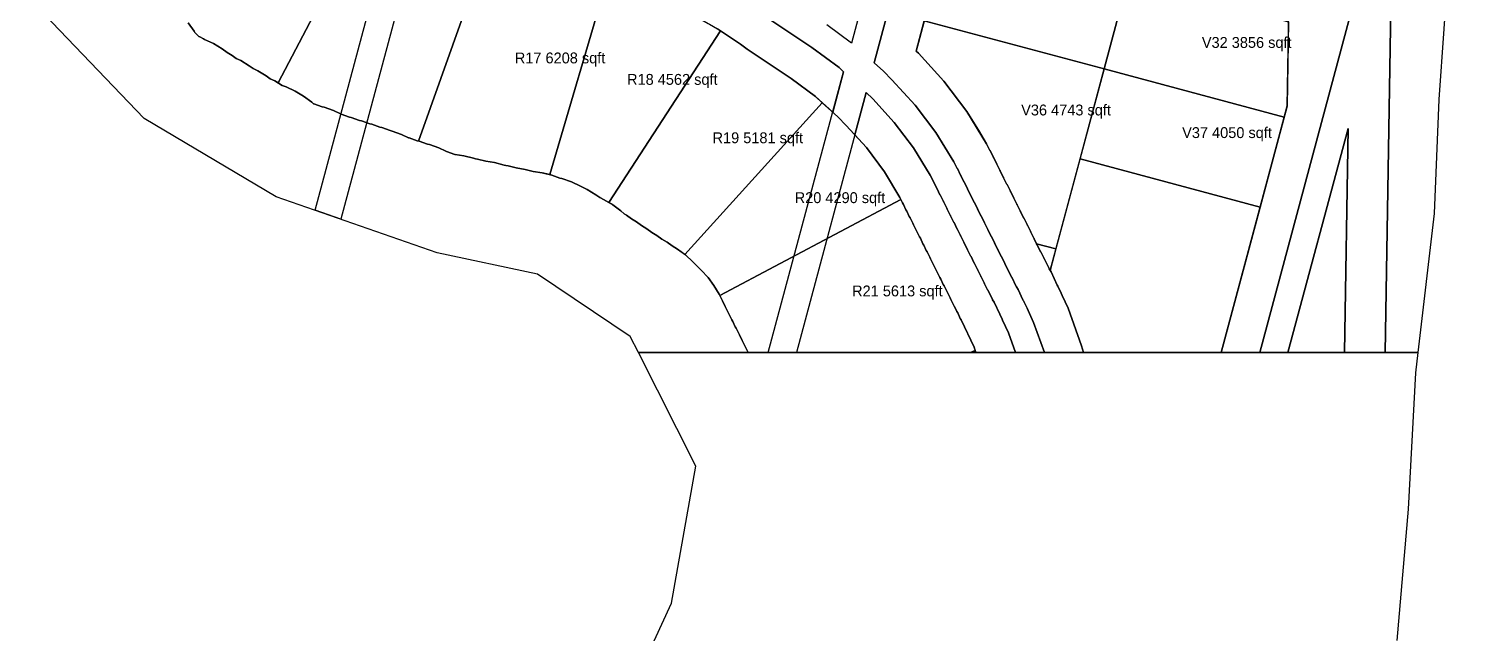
# Model space of a CAD drawing. Header units: metres. Extents: x 119 to 464, y -551 to -55.
# Drawn here: x 134.4 to 346.5, y -302.9 to -213.8 of the extents above; entities that cross this region are included whole.
import ezdxf

# ---------------------------------------------------------------- set-up
doc = ezdxf.new("R2010")
doc.units = ezdxf.units.M
for name, color, linetype in [('AMENITIES', 6, 'Continuous'), ('COLONY', 3, 'Continuous'), ('GARDENS', 82, 'Continuous'), ('PLOTS', 1, 'Continuous'), ('RESORT', 2, 'Continuous'), ('RIVER_PROMENADE', 62, 'Continuous'), ('ROADS', 8, 'Continuous'), ('TEXT', 7, 'Continuous')]:
    doc.layers.add(name, color=color, linetype=linetype)

msp = doc.modelspace()

# ---------------------------------------------------------------- linework, layer by layer
at = {"layer": 'AMENITIES'}
msp.add_lwpolyline([(289.58, -261.53), (289.58, -261.53), (289.33, -260.53), (289.33, -260.53), (287.34, -254.97), (287.34, -254.97), (286.46, -253.1), (286.46, -253.1), (286.33, -252.77), (286.33, -252.77), (285.83, -251.77), (285.83, -251.77), (285.75, -251.6), (285.75, -251.6), (284.82, -249.63), (284.82, -249.63), (284.82, -249.63), (284.82, -249.62), (284.82, -249.62), (284.82, -249.62), (284.82, -249.62), (284.82, -249.62), (284.82, -249.62), (284.82, -249.62), (284.7, -249.43), (284.7, -249.43), (284.7, -249.43), (289.1, -233), (289.1, -233), (289.1, -233), (315.6, -240.1), (315.6, -240.1), (315.6, -240.1), (309.86, -261.53), (309.86, -261.53), (309.86, -261.53), (289.58, -261.53), (289.58, -261.53)], close=True, dxfattribs=at)
at = {"layer": 'COLONY'}
msp.add_lwpolyline([(343.39, -203.37), (341.9, -224.25), (341.2, -241.03), (338.8, -261.53), (224.09, -261.53), (222.88, -259.14), (209.26, -249.96), (209.26, -249.96), (194.47, -246.82), (170.8, -238.57), (151.35, -227.07), (134.39, -209.29)], dxfattribs=at)
at = {"layer": 'GARDENS'}
for points in [[(360.61, -108.83), (334.93, -204.67), (334.01, -261.53), (328.01, -261.53), (328.54, -228.5), (328.54, -228.5), (319.69, -261.53), (315.55, -261.53), (328.81, -212.06), (329, -199.95), (332.04, -200), (356.32, -109.36)], [(283.05, -128.34), (258.8, -218.85), (260.16, -220.09), (261.41, -221.34), (264.83, -225.08), (267.88, -229.13), (270.54, -233.44), (271.03, -234.42), (271.04, -234.44), (271.52, -235.4), (271.53, -235.42), (271.54, -235.44), (272.01, -236.38), (272.02, -236.4), (272.03, -236.42), (272.04, -236.44), (272.51, -237.38), (272.52, -237.4), (272.53, -237.42), (272.54, -237.44), (273.01, -238.38), (273.02, -238.4), (273.03, -238.42), (273.04, -238.44), (273.51, -239.38), (273.52, -239.4), (273.53, -239.42), (273.54, -239.44), (274.01, -240.38), (274.02, -240.4), (274.03, -240.42), (274.04, -240.44), (274.51, -241.38), (274.52, -241.4), (274.53, -241.42), (274.54, -241.44), (275.01, -242.38), (275.02, -242.4), (275.03, -242.42), (275.04, -242.44), (275.51, -243.38), (275.52, -243.4), (275.53, -243.42), (275.54, -243.44), (276.01, -244.38), (276.02, -244.4), (276.03, -244.42), (276.04, -244.44), (276.51, -245.38), (276.52, -245.4), (276.53, -245.42), (276.54, -245.44), (277.01, -246.38), (277.02, -246.4), (277.03, -246.42), (277.04, -246.44), (277.51, -247.38), (277.52, -247.4), (277.53, -247.42), (277.54, -247.44), (278.01, -248.38), (278.02, -248.4), (278.03, -248.42), (278.04, -248.44), (278.51, -249.38), (278.52, -249.4), (278.53, -249.42), (278.54, -249.44), (279.01, -250.38), (279.02, -250.4), (279.03, -250.42), (279.04, -250.44), (279.7, -251.78), (279.71, -251.8), (279.73, -251.82), (279.74, -251.84), (279.97, -252.23), (280.69, -253.75), (280.73, -253.84), (280.8, -253.98), (280.82, -254.02), (281.3, -254.98), (281.44, -255.34), (282.26, -257.08), (283.85, -261.53), (279.61, -261.53), (278.57, -258.61), (277.7, -256.77), (277.63, -256.59), (277.27, -255.85), (276.44, -254.11), (276.22, -253.75), (276.2, -253.7), (275.55, -252.39), (275.53, -252.35), (275.5, -252.31), (275.48, -252.27), (275.05, -251.39), (275.03, -251.35), (275, -251.31), (274.98, -251.27), (274.55, -250.39), (274.53, -250.35), (274.5, -250.31), (274.48, -250.27), (274.05, -249.39), (274.03, -249.35), (274, -249.31), (273.98, -249.27), (273.55, -248.39), (273.53, -248.35), (273.5, -248.31), (273.48, -248.27), (273.05, -247.39), (273.03, -247.35), (273, -247.31), (272.98, -247.27), (272.55, -246.39), (272.53, -246.35), (272.5, -246.31), (272.48, -246.27), (272.05, -245.39), (272.03, -245.35), (272, -245.31), (271.98, -245.27), (271.55, -244.39), (271.53, -244.35), (271.5, -244.31), (271.48, -244.27), (271.05, -243.39), (271.03, -243.35), (271, -243.31), (270.98, -243.27), (270.55, -242.39), (270.53, -242.35), (270.5, -242.31), (270.48, -242.27), (270.05, -241.39), (270.03, -241.35), (270, -241.31), (269.98, -241.27), (269.55, -240.39), (269.53, -240.35), (269.5, -240.31), (269.48, -240.27), (269.05, -239.39), (269.03, -239.35), (269, -239.31), (268.98, -239.27), (268.55, -238.39), (268.53, -238.35), (268.5, -238.31), (268.48, -238.27), (268.05, -237.39), (268.03, -237.35), (268, -237.31), (267.55, -236.39), (267.53, -236.35), (267.05, -235.39), (264.58, -231.39), (261.75, -227.64), (258.58, -224.17), (257.63, -223.22), (247.36, -261.53), (243.22, -261.53), (254.3, -220.17), (253.63, -219.56), (249.61, -216.59), (243.28, -212.37)], [(193.35, -193.17), (180.3, -241.88), (176.51, -240.56), (189.72, -191.24)]]:
    msp.add_lwpolyline(points, dxfattribs=at)
for points in [[(252.7, -226.14), (252.7, -226.14), (254.3, -220.17), (252.7, -226.14)], [(292.65, -219.75), (292.65, -219.75), (292.65, -219.75), (292.65, -219.75), (292.65, -219.75)], [(255.96, -229.46), (255.96, -229.46), (257.63, -223.22), (255.96, -229.46)], [(272.42, -226.03), (272.42, -226.03), (274.28, -229.03), (275.35, -230.76), (275.35, -230.76), (275.35, -230.76), (275.35, -230.76), (275.35, -230.76), (275.35, -230.76), (275.35, -230.76), (275.35, -230.77), (275.35, -230.77), (275.35, -230.77), (275.35, -230.77), (272.42, -226.03)], [(309.86, -261.53), (309.86, -261.53), (309.86, -261.53), (309.86, -261.53), (315.6, -240.1), (315.6, -240.1), (315.6, -240.1), (315.6, -240.1), (319.15, -226.85), (319.59, -225.2), (319.59, -225.22), (309.86, -261.53)], [(276.34, -232.75), (276.34, -232.76), (276.35, -232.76), (276.35, -232.76), (276.35, -232.76), (276.35, -232.76), (276.35, -232.76), (276.35, -232.76), (276.35, -232.76), (276.35, -232.76), (276.35, -232.76), (276.35, -232.77), (276.35, -232.77), (276.35, -232.77), (276.35, -232.77), (276.35, -232.77), (276.35, -232.77), (276.34, -232.75)], [(289.1, -233), (289.1, -233), (289.1, -233), (289.1, -233), (289.1, -233)], [(276.81, -233.7), (276.83, -233.73), (276.83, -233.73), (276.83, -233.73), (276.83, -233.73), (276.83, -233.73), (276.83, -233.73), (276.83, -233.73), (276.83, -233.74), (276.81, -233.7), (276.81, -233.7)], [(276.84, -233.75), (276.84, -233.76), (276.85, -233.76), (276.85, -233.76), (276.85, -233.76), (276.85, -233.76), (276.85, -233.76), (276.85, -233.76), (276.85, -233.76), (276.85, -233.76), (276.85, -233.76), (276.85, -233.77), (276.85, -233.77), (276.85, -233.77), (276.85, -233.77), (276.85, -233.77), (276.85, -233.77), (276.84, -233.75)], [(277.31, -234.7), (277.33, -234.73), (277.33, -234.73), (277.33, -234.73), (277.33, -234.73), (277.33, -234.73), (277.33, -234.73), (277.33, -234.73), (277.33, -234.74), (277.31, -234.7), (277.31, -234.7)], [(277.34, -234.75), (277.34, -234.76), (277.35, -234.76), (277.35, -234.76), (277.35, -234.76), (277.35, -234.76), (277.35, -234.76), (277.35, -234.76), (277.35, -234.76), (277.35, -234.76), (277.35, -234.76), (277.35, -234.77), (277.35, -234.77), (277.35, -234.77), (277.35, -234.77), (277.35, -234.77), (277.35, -234.77), (277.34, -234.75)], [(277.81, -235.7), (277.83, -235.73), (277.83, -235.73), (277.83, -235.73), (277.83, -235.73), (277.83, -235.73), (277.83, -235.73), (277.83, -235.73), (277.83, -235.74), (277.81, -235.7), (277.81, -235.7)], [(277.84, -235.75), (277.84, -235.76), (277.85, -235.76), (277.85, -235.76), (277.85, -235.76), (277.85, -235.76), (277.85, -235.76), (277.85, -235.76), (277.85, -235.76), (277.85, -235.76), (277.85, -235.76), (277.85, -235.77), (277.85, -235.77), (277.85, -235.77), (277.85, -235.77), (277.85, -235.77), (277.85, -235.77), (277.84, -235.75)], [(278.31, -236.7), (278.33, -236.73), (278.33, -236.73), (278.33, -236.73), (278.33, -236.73), (278.33, -236.73), (278.33, -236.73), (278.33, -236.73), (278.33, -236.74), (278.31, -236.7), (278.31, -236.7)], [(278.34, -236.75), (278.34, -236.76), (278.35, -236.76), (278.35, -236.76), (278.35, -236.76), (278.35, -236.76), (278.35, -236.76), (278.35, -236.76), (278.35, -236.76), (278.35, -236.76), (278.35, -236.76), (278.35, -236.77), (278.35, -236.77), (278.35, -236.77), (278.35, -236.77), (278.35, -236.77), (278.35, -236.77), (278.34, -236.75)], [(262.73, -238.98), (262.73, -238.98), (262.73, -238.98), (262.73, -238.98), (262.73, -238.98)], [(278.81, -237.7), (278.83, -237.73), (278.83, -237.73), (278.83, -237.73), (278.83, -237.73), (278.83, -237.73), (278.83, -237.73), (278.83, -237.73), (278.83, -237.74), (278.81, -237.7), (278.81, -237.7)], [(278.84, -237.75), (278.84, -237.76), (278.85, -237.76), (278.85, -237.76), (278.85, -237.76), (278.85, -237.76), (278.85, -237.76), (278.85, -237.76), (278.85, -237.76), (278.85, -237.76), (278.85, -237.76), (278.85, -237.77), (278.85, -237.77), (278.85, -237.77), (278.85, -237.77), (278.85, -237.77), (278.85, -237.77), (278.84, -237.75)], [(279.31, -238.7), (279.33, -238.73), (279.33, -238.73), (279.33, -238.73), (279.33, -238.73), (279.33, -238.73), (279.33, -238.73), (279.33, -238.73), (279.33, -238.74), (279.31, -238.7), (279.31, -238.7)], [(279.34, -238.75), (279.34, -238.76), (279.35, -238.76), (279.35, -238.76), (279.35, -238.76), (279.35, -238.76), (279.35, -238.76), (279.35, -238.76), (279.35, -238.76), (279.35, -238.76), (279.35, -238.76), (279.35, -238.77), (279.35, -238.77), (279.35, -238.77), (279.35, -238.77), (279.35, -238.77), (279.35, -238.77), (279.34, -238.75)], [(263.09, -239.7), (263.09, -239.7), (263.09, -239.7), (263.09, -239.7)], [(263.59, -240.7), (263.59, -240.7), (263.59, -240.7), (263.59, -240.7)], [(264.09, -241.7), (264.09, -241.7), (264.09, -241.7), (264.09, -241.7)], [(279.81, -239.7), (279.83, -239.73), (279.83, -239.73), (279.83, -239.73), (279.83, -239.73), (279.83, -239.73), (279.83, -239.73), (279.83, -239.73), (279.83, -239.74), (279.81, -239.7), (279.81, -239.7)], [(279.84, -239.75), (279.84, -239.76), (279.85, -239.76), (279.85, -239.76), (279.85, -239.76), (279.85, -239.76), (279.85, -239.76), (279.85, -239.76), (279.85, -239.76), (279.85, -239.76), (279.85, -239.76), (279.85, -239.77), (279.85, -239.77), (279.85, -239.77), (279.85, -239.77), (279.85, -239.77), (279.85, -239.77), (279.84, -239.75)], [(280.31, -240.7), (280.33, -240.73), (280.33, -240.73), (280.33, -240.73), (280.33, -240.73), (280.33, -240.73), (280.33, -240.73), (280.33, -240.73), (280.33, -240.74), (280.31, -240.7), (280.31, -240.7)], [(280.34, -240.75), (280.34, -240.76), (280.35, -240.76), (280.35, -240.76), (280.35, -240.76), (280.35, -240.76), (280.35, -240.76), (280.35, -240.76), (280.35, -240.76), (280.35, -240.76), (280.35, -240.76), (280.35, -240.77), (280.35, -240.77), (280.35, -240.77), (280.35, -240.77), (280.35, -240.77), (280.35, -240.77), (280.34, -240.75)], [(280.81, -241.7), (280.83, -241.73), (280.83, -241.73), (280.83, -241.73), (280.83, -241.73), (280.83, -241.73), (280.83, -241.73), (280.83, -241.73), (280.83, -241.74), (280.81, -241.7), (280.81, -241.7)], [(280.84, -241.75), (280.84, -241.76), (280.85, -241.76), (280.85, -241.76), (280.85, -241.76), (280.85, -241.76), (280.85, -241.76), (280.85, -241.76), (280.85, -241.76), (280.85, -241.76), (280.85, -241.76), (280.85, -241.77), (280.85, -241.77), (280.85, -241.77), (280.85, -241.77), (280.85, -241.77), (280.85, -241.77), (280.84, -241.75)], [(264.59, -242.7), (264.59, -242.7), (264.59, -242.7), (264.59, -242.7)], [(265.09, -243.7), (265.09, -243.7), (265.09, -243.7), (265.09, -243.7)], [(281.31, -242.7), (281.33, -242.73), (281.33, -242.73), (281.33, -242.73), (281.33, -242.73), (281.33, -242.73), (281.33, -242.73), (281.33, -242.73), (281.33, -242.74), (281.31, -242.7), (281.31, -242.7)], [(281.34, -242.75), (281.34, -242.76), (281.35, -242.76), (281.35, -242.76), (281.35, -242.76), (281.35, -242.76), (281.35, -242.76), (281.35, -242.76), (281.35, -242.76), (281.35, -242.76), (281.35, -242.76), (281.35, -242.77), (281.35, -242.77), (281.35, -242.77), (281.35, -242.77), (281.35, -242.77), (281.35, -242.77), (281.34, -242.75)], [(281.81, -243.7), (281.83, -243.73), (281.83, -243.73), (281.83, -243.73), (281.83, -243.73), (281.83, -243.73), (281.83, -243.73), (281.83, -243.73), (281.83, -243.74), (281.81, -243.7), (281.81, -243.7)], [(281.84, -243.75), (281.84, -243.76), (281.85, -243.76), (281.85, -243.76), (281.85, -243.76), (281.85, -243.76), (281.85, -243.76), (281.85, -243.76), (281.85, -243.76), (281.85, -243.76), (281.85, -243.76), (281.85, -243.77), (281.85, -243.77), (281.85, -243.77), (281.85, -243.77), (281.85, -243.77), (281.85, -243.77), (281.84, -243.75)], [(265.59, -244.7), (265.59, -244.7), (265.59, -244.7), (265.59, -244.7)], [(266.09, -245.7), (266.09, -245.7), (266.09, -245.7), (266.09, -245.7)], [(282.31, -244.7), (282.33, -244.73), (282.33, -244.73), (282.33, -244.73), (282.33, -244.73), (282.33, -244.73), (282.33, -244.73), (282.33, -244.73), (282.33, -244.74), (282.31, -244.7), (282.31, -244.7)], [(282.34, -244.75), (282.34, -244.76), (282.35, -244.76), (282.35, -244.76), (282.35, -244.76), (282.35, -244.76), (282.35, -244.76), (282.35, -244.76), (282.35, -244.76), (282.35, -244.76), (282.35, -244.76), (282.35, -244.77), (282.35, -244.77), (282.35, -244.77), (282.35, -244.77), (282.35, -244.77), (282.35, -244.77), (282.34, -244.75)], [(284.55, -249.18), (284.53, -249.14), (283.85, -247.77), (283.83, -247.74), (283.81, -247.7), (283.79, -247.67), (283.35, -246.77), (283.33, -246.74), (283.31, -246.7), (283.29, -246.67), (282.85, -245.77), (282.83, -245.74), (282.81, -245.7), (282.79, -245.67), (282.7, -245.49), (282.7, -245.49), (282.7, -245.49), (285.55, -246.25), (285.55, -246.25), (285.55, -246.25), (284.7, -249.43), (284.7, -249.43), (284.7, -249.43), (284.82, -249.62), (284.82, -249.62), (284.82, -249.62), (284.82, -249.62), (284.82, -249.62), (284.82, -249.62), (284.82, -249.62), (284.82, -249.63), (284.82, -249.63), (284.82, -249.63), (284.82, -249.63), (284.55, -249.18)], [(266.59, -246.7), (266.59, -246.7), (266.59, -246.7), (266.59, -246.7)], [(267.09, -247.7), (267.09, -247.7), (267.09, -247.7), (267.09, -247.7)], [(267.59, -248.7), (267.59, -248.7), (267.59, -248.7), (267.59, -248.7)], [(268.09, -249.7), (268.09, -249.7), (268.09, -249.7), (268.09, -249.7)], [(268.59, -250.7), (268.59, -250.7), (268.59, -250.7), (268.59, -250.7)], [(269.09, -251.7), (269.09, -251.7), (269.09, -251.7), (269.09, -251.7)], [(285.83, -251.77), (285.83, -251.77), (285.83, -251.77), (285.83, -251.77)], [(236.07, -253.13), (236.07, -253.13), (236.07, -253.13), (236.07, -253.13), (236.07, -253.13)], [(236.36, -253.73), (236.36, -253.73), (236.36, -253.73), (236.36, -253.73)], [(269.59, -252.7), (269.59, -252.7), (269.59, -252.7), (269.59, -252.7)], [(270.09, -253.7), (270.09, -253.7), (270.09, -253.7), (270.09, -253.7)], [(286.46, -253.1), (286.46, -253.1), (286.46, -253.1), (286.46, -253.1)], [(236.86, -254.73), (236.86, -254.73), (236.86, -254.73), (236.86, -254.73)], [(237.36, -255.73), (237.36, -255.73), (237.36, -255.73), (237.36, -255.73)], [(270.59, -254.7), (270.59, -254.7), (270.59, -254.7), (270.59, -254.7)], [(271.09, -255.7), (271.09, -255.7), (271.09, -255.7), (271.09, -255.7)], [(237.86, -256.73), (237.86, -256.73), (237.86, -256.73), (237.86, -256.73)], [(238.36, -257.73), (238.36, -257.73), (238.36, -257.73), (238.36, -257.73)], [(238.86, -258.73), (238.86, -258.73), (238.86, -258.73), (238.86, -258.73)], [(271.59, -256.7), (271.59, -256.7), (271.59, -256.7), (271.59, -256.7)], [(239.36, -259.73), (239.36, -259.73), (239.36, -259.73), (239.36, -259.73)], [(239.86, -260.73), (239.86, -260.73), (239.86, -260.73), (239.86, -260.73)], [(273.49, -260.71), (273.49, -260.71), (273.49, -260.71), (273.49, -260.71)], [(240.27, -261.53), (240.27, -261.53), (240.27, -261.53), (240.27, -261.53), (240.27, -261.53)], [(272.96, -261.53), (272.96, -261.53), (272.96, -261.53), (273.68, -261.24), (273.68, -261.24), (273.68, -261.24), (273.78, -261.53), (272.96, -261.53)], [(289.58, -261.53), (289.58, -261.53), (289.58, -261.53), (289.58, -261.53), (289.58, -261.53)]]:
    msp.add_lwpolyline(points, close=True, dxfattribs=at)
at = {"layer": 'PLOTS'}
for points in [[(185.05, -195.07), (171.06, -221.82), (170.57, -221.52), (170.57, -221.52), (169.92, -221.21), (169.33, -220.78), (168.07, -220.02), (167.42, -219.71), (166.83, -219.28), (165.57, -218.52), (164.92, -218.21), (164.33, -217.78), (163.57, -217.32), (162.83, -216.78), (161.57, -216.02), (160.24, -215.39), (160.1, -215.34), (159.57, -215.02), (159.42, -214.95), (158.84, -214.37), (158.72, -214.17), (157.85, -212.98)], [(201.85, -201.96), (191.73, -230.37), (191.56, -230.33), (191.56, -230.33), (190.35, -229.9), (190.28, -229.88), (189.24, -229.39), (187.85, -228.9), (187.56, -228.83), (186.35, -228.4), (186.06, -228.33), (184.85, -227.9), (184.56, -227.83), (183.35, -227.4), (183.06, -227.33), (181.85, -226.9), (181.56, -226.83), (180.35, -226.4), (180.28, -226.38), (179.24, -225.89), (177.85, -225.4), (177.56, -225.33), (176.35, -224.9), (176.28, -224.88), (176.27, -224.88), (176.02, -224.65), (174.83, -223.78), (173.57, -223.02), (172.24, -222.39), (171.69, -222.2), (171.06, -221.82), (185.05, -195.07)], [(219.55, -206.36), (211.05, -235.32), (209.93, -235.04), (209.93, -235.04), (208.63, -234.84), (207.43, -234.54), (206.13, -234.34), (204.93, -234.04), (204.61, -233.99), (204.35, -233.9), (202.93, -233.54), (201.63, -233.34), (200.43, -233.04), (200.11, -232.99), (199.85, -232.9), (198.43, -232.54), (197.13, -232.34), (197.09, -232.34), (197.06, -232.33), (195.85, -231.9), (195.78, -231.88), (194.74, -231.39), (193.35, -230.9), (193.06, -230.83), (191.85, -230.4), (191.73, -230.37), (201.85, -201.96)], [(266.15, -212.65), (292.65, -219.75), (292.65, -219.75), (292.65, -219.75), (285.55, -246.25), (285.55, -246.25), (285.55, -246.25), (282.7, -245.49), (282.7, -245.49), (282.7, -245.49), (282.7, -245.49), (282.35, -244.77), (282.35, -244.77), (282.35, -244.77), (282.35, -244.77), (282.35, -244.77), (282.35, -244.76), (282.35, -244.76), (282.35, -244.76), (282.35, -244.76), (282.35, -244.76), (282.35, -244.76), (282.35, -244.76), (282.35, -244.76), (282.35, -244.76), (282.34, -244.76), (282.33, -244.75), (282.33, -244.75), (282.33, -244.75), (282.33, -244.74), (282.33, -244.73), (282.33, -244.73), (282.33, -244.73), (282.33, -244.73), (282.33, -244.73), (282.33, -244.73), (282.33, -244.73), (282.31, -244.7), (282.31, -244.7), (282.31, -244.7), (282.29, -244.68), (282.29, -244.68), (282.29, -244.68), (282.29, -244.67), (282.29, -244.67), (282.29, -244.67), (282.29, -244.67), (282.29, -244.67), (282.29, -244.67), (281.85, -243.77), (281.85, -243.77), (281.85, -243.77), (281.85, -243.77), (281.85, -243.77), (281.85, -243.76), (281.85, -243.76), (281.85, -243.76), (281.85, -243.76), (281.85, -243.76), (281.85, -243.76), (281.85, -243.76), (281.85, -243.76), (281.85, -243.76), (281.84, -243.76), (281.83, -243.75), (281.83, -243.75), (281.83, -243.75), (281.83, -243.74), (281.83, -243.73), (281.83, -243.73), (281.83, -243.73), (281.83, -243.73), (281.83, -243.73), (281.83, -243.73), (281.83, -243.73), (281.81, -243.7), (281.81, -243.7), (281.81, -243.7), (281.79, -243.68), (281.79, -243.68), (281.79, -243.68), (281.79, -243.67), (281.79, -243.67), (281.79, -243.67), (281.79, -243.67), (281.79, -243.67), (281.79, -243.67), (281.35, -242.77), (281.35, -242.77), (281.35, -242.77), (281.35, -242.77), (281.35, -242.77), (281.35, -242.76), (281.35, -242.76), (281.35, -242.76), (281.35, -242.76), (281.35, -242.76), (281.35, -242.76), (281.35, -242.76), (281.35, -242.76), (281.35, -242.76), (281.34, -242.76), (281.33, -242.75), (281.33, -242.75), (281.33, -242.75), (281.33, -242.74), (281.33, -242.73), (281.33, -242.73), (281.33, -242.73), (281.33, -242.73), (281.33, -242.73), (281.33, -242.73), (281.33, -242.73), (281.31, -242.7), (281.31, -242.7), (281.31, -242.7), (281.29, -242.68), (281.29, -242.68), (281.29, -242.68), (281.29, -242.67), (281.29, -242.67), (281.29, -242.67), (281.29, -242.67), (281.29, -242.67), (281.29, -242.67), (280.85, -241.77), (280.85, -241.77), (280.85, -241.77), (280.85, -241.77), (280.85, -241.77), (280.85, -241.76), (280.85, -241.76), (280.85, -241.76), (280.85, -241.76), (280.85, -241.76), (280.85, -241.76), (280.85, -241.76), (280.85, -241.76), (280.85, -241.76), (280.84, -241.76), (280.83, -241.75), (280.83, -241.75), (280.83, -241.75), (280.83, -241.74), (280.83, -241.73), (280.83, -241.73), (280.83, -241.73), (280.83, -241.73), (280.83, -241.73), (280.83, -241.73), (280.83, -241.73), (280.81, -241.7), (280.81, -241.7), (280.81, -241.7), (280.79, -241.68), (280.79, -241.68), (280.79, -241.68), (280.79, -241.67), (280.79, -241.67), (280.79, -241.67), (280.79, -241.67), (280.79, -241.67), (280.79, -241.67), (280.35, -240.77), (280.35, -240.77), (280.35, -240.77), (280.35, -240.77), (280.35, -240.77), (280.35, -240.76), (280.35, -240.76), (280.35, -240.76), (280.35, -240.76), (280.35, -240.76), (280.35, -240.76), (280.35, -240.76), (280.35, -240.76), (280.35, -240.76), (280.34, -240.76), (280.33, -240.75), (280.33, -240.75), (280.33, -240.75), (280.33, -240.74), (280.33, -240.73), (280.33, -240.73), (280.33, -240.73), (280.33, -240.73), (280.33, -240.73), (280.33, -240.73), (280.33, -240.73), (280.31, -240.7), (280.31, -240.7), (280.31, -240.7), (280.29, -240.68), (280.29, -240.68), (280.29, -240.68), (280.29, -240.67), (280.29, -240.67), (280.29, -240.67), (280.29, -240.67), (280.29, -240.67), (280.29, -240.67), (279.85, -239.77), (279.85, -239.77), (279.85, -239.77), (279.85, -239.77), (279.85, -239.77), (279.85, -239.76), (279.85, -239.76), (279.85, -239.76), (279.85, -239.76), (279.85, -239.76), (279.85, -239.76), (279.85, -239.76), (279.85, -239.76), (279.85, -239.76), (279.84, -239.76), (279.83, -239.75), (279.83, -239.75), (279.83, -239.75), (279.83, -239.74), (279.83, -239.73), (279.83, -239.73), (279.83, -239.73), (279.83, -239.73), (279.83, -239.73), (279.83, -239.73), (279.83, -239.73), (279.81, -239.7), (279.81, -239.7), (279.81, -239.7), (279.79, -239.68), (279.79, -239.68), (279.79, -239.68), (279.79, -239.67), (279.79, -239.67), (279.79, -239.67), (279.79, -239.67), (279.79, -239.67), (279.79, -239.67), (279.35, -238.77), (279.35, -238.77), (279.35, -238.77), (279.35, -238.77), (279.35, -238.77), (279.35, -238.76), (279.35, -238.76), (279.35, -238.76), (279.35, -238.76), (279.35, -238.76), (279.35, -238.76), (279.35, -238.76), (279.35, -238.76), (279.35, -238.76), (279.34, -238.76), (279.33, -238.75), (279.33, -238.75), (279.33, -238.75), (279.33, -238.73), (279.33, -238.73), (279.33, -238.73), (279.33, -238.73), (279.33, -238.73), (279.33, -238.73), (279.33, -238.73), (279.31, -238.7), (279.31, -238.7), (279.31, -238.7), (279.29, -238.68), (279.29, -238.68), (279.29, -238.68), (279.29, -238.67), (279.29, -238.67), (279.29, -238.67), (279.29, -238.67), (279.29, -238.67), (279.29, -238.67), (278.85, -237.77), (278.85, -237.77), (278.85, -237.77), (278.85, -237.77), (278.85, -237.77), (278.85, -237.76), (278.85, -237.76), (278.85, -237.76), (278.85, -237.76), (278.85, -237.76), (278.85, -237.76), (278.85, -237.76), (278.85, -237.76), (278.85, -237.76), (278.84, -237.76), (278.83, -237.75), (278.83, -237.75), (278.83, -237.75), (278.83, -237.73), (278.83, -237.73), (278.83, -237.73), (278.83, -237.73), (278.83, -237.73), (278.83, -237.73), (278.83, -237.73), (278.81, -237.7), (278.81, -237.7), (278.81, -237.7), (278.79, -237.68), (278.79, -237.68), (278.79, -237.68), (278.79, -237.67), (278.79, -237.67), (278.79, -237.67), (278.79, -237.67), (278.79, -237.67), (278.79, -237.67), (278.35, -236.77), (278.35, -236.77), (278.35, -236.77), (278.35, -236.77), (278.35, -236.77), (278.35, -236.76), (278.35, -236.76), (278.35, -236.76), (278.35, -236.76), (278.35, -236.76), (278.35, -236.76), (278.35, -236.76), (278.35, -236.76), (278.35, -236.76), (278.34, -236.76), (278.33, -236.75), (278.33, -236.75), (278.33, -236.75), (278.33, -236.74), (278.33, -236.73), (278.33, -236.73), (278.33, -236.73), (278.33, -236.73), (278.33, -236.73), (278.33, -236.73), (278.33, -236.73), (278.31, -236.7), (278.31, -236.7), (278.31, -236.7), (278.29, -236.68), (278.29, -236.68), (278.29, -236.68), (278.29, -236.67), (278.29, -236.67), (278.29, -236.67), (278.29, -236.67), (278.29, -236.67), (278.29, -236.67), (277.85, -235.77), (277.85, -235.77), (277.85, -235.77), (277.85, -235.77), (277.85, -235.77), (277.85, -235.76), (277.85, -235.76), (277.85, -235.76), (277.85, -235.76), (277.85, -235.76), (277.85, -235.76), (277.85, -235.76), (277.85, -235.76), (277.85, -235.76), (277.84, -235.76), (277.83, -235.75), (277.83, -235.75), (277.83, -235.75), (277.83, -235.73), (277.83, -235.73), (277.83, -235.73), (277.83, -235.73), (277.83, -235.73), (277.83, -235.73), (277.83, -235.73), (277.81, -235.7), (277.81, -235.7), (277.81, -235.7), (277.79, -235.68), (277.79, -235.68), (277.79, -235.68), (277.79, -235.67), (277.79, -235.67), (277.79, -235.67), (277.79, -235.67), (277.79, -235.67), (277.79, -235.67), (277.35, -234.77), (277.35, -234.77), (277.35, -234.77), (277.35, -234.77), (277.35, -234.77), (277.35, -234.76), (277.35, -234.76), (277.35, -234.76), (277.35, -234.76), (277.35, -234.76), (277.35, -234.76), (277.35, -234.76), (277.35, -234.76), (277.35, -234.76), (277.34, -234.76), (277.33, -234.75), (277.33, -234.75), (277.33, -234.75), (277.33, -234.73), (277.33, -234.73), (277.33, -234.73), (277.33, -234.73), (277.33, -234.73), (277.33, -234.73), (277.33, -234.73), (277.31, -234.7), (277.31, -234.7), (277.31, -234.7), (277.29, -234.68), (277.29, -234.68), (277.29, -234.68), (277.29, -234.67), (277.29, -234.67), (277.29, -234.67), (277.29, -234.67), (277.29, -234.67), (277.29, -234.67), (276.85, -233.77), (276.85, -233.77), (276.85, -233.77), (276.85, -233.77), (276.85, -233.77), (276.85, -233.76), (276.85, -233.76), (276.85, -233.76), (276.85, -233.76), (276.85, -233.76), (276.85, -233.76), (276.85, -233.76), (276.85, -233.76), (276.85, -233.76), (276.84, -233.76), (276.83, -233.75), (276.83, -233.75), (276.83, -233.75), (276.83, -233.74), (276.83, -233.73), (276.83, -233.73), (276.83, -233.73), (276.83, -233.73), (276.83, -233.73), (276.83, -233.73), (276.83, -233.73), (276.81, -233.7), (276.81, -233.7), (276.81, -233.7), (276.79, -233.68), (276.79, -233.68), (276.79, -233.68), (276.79, -233.67), (276.79, -233.67), (276.79, -233.67), (276.79, -233.67), (276.79, -233.67), (276.79, -233.67), (276.35, -232.77), (276.35, -232.77), (276.35, -232.77), (276.35, -232.77), (276.35, -232.77), (276.35, -232.76), (276.35, -232.76), (276.35, -232.76), (276.35, -232.76), (276.35, -232.76), (276.35, -232.76), (276.35, -232.76), (276.35, -232.76), (276.35, -232.76), (276.34, -232.76), (276.33, -232.75), (276.33, -232.75), (276.33, -232.75), (276.33, -232.74), (276.33, -232.74), (276.33, -232.74), (276.33, -232.74), (276.33, -232.74), (276.33, -232.74), (276.31, -232.7), (275.85, -231.78), (275.85, -231.78), (275.85, -231.78), (275.85, -231.77), (275.85, -231.77), (275.85, -231.77), (275.85, -231.77), (275.85, -231.77), (275.85, -231.77), (275.85, -231.77), (275.85, -231.77), (275.85, -231.77), (275.83, -231.75), (275.83, -231.75), (275.83, -231.75), (275.83, -231.74), (275.83, -231.74), (275.83, -231.74), (275.83, -231.74), (275.83, -231.74), (275.83, -231.74), (275.35, -230.77), (275.35, -230.77), (275.35, -230.77), (275.35, -230.76), (275.35, -230.76), (275.35, -230.76), (275.35, -230.76), (275.35, -230.76), (275.35, -230.76), (275.35, -230.76), (274.28, -229.03), (272.42, -226.03), (272.42, -226.03), (269.06, -221.57), (269.06, -221.57), (265.3, -217.45), (265.3, -217.45), (264.96, -217.11), (264.96, -217.11), (264.96, -217.11), (266.15, -212.65)]]:
    msp.add_lwpolyline(points, dxfattribs=at)
for points in [[(266.15, -212.65), (269.7, -199.4), (296.2, -206.5), (292.65, -219.75), (266.15, -212.65)], [(219.07, -239.02), (218.42, -238.71), (217.83, -238.28), (216.57, -237.52), (215.77, -237.14), (215.57, -237.02), (214.24, -236.39), (212.85, -235.9), (212.56, -235.83), (211.35, -235.4), (211.05, -235.32), (219.55, -206.36), (220.84, -206.79), (220.91, -206.81), (224.87, -208.15), (228.7, -209.84), (229.7, -210.34), (234.39, -213.06), (234.56, -213.16), (235.75, -213.82), (236.19, -214.12), (219.77, -239.44), (219.07, -239.02)], [(292.65, -219.75), (296.2, -206.5), (319.79, -212.83), (319.59, -225.19), (319.15, -226.85), (292.65, -219.75)], [(229.83, -246.28), (229.07, -245.82), (228.33, -245.28), (227.57, -244.82), (226.83, -244.28), (226.07, -243.82), (225.33, -243.28), (224.57, -242.82), (223.83, -242.28), (223.07, -241.82), (222.33, -241.28), (221.98, -241.07), (221.52, -240.65), (220.33, -239.78), (219.77, -239.44), (236.19, -214.12), (239.11, -216.11), (240.1, -216.86), (246.56, -221.16), (250.14, -223.81), (251.16, -224.74), (230.93, -247.08), (229.83, -246.28)], [(289.1, -233), (292.65, -219.75), (319.15, -226.85), (315.6, -240.1), (289.1, -233)], [(235.98, -252.93), (235.22, -251.67), (234.35, -250.48), (233.36, -249.39), (232.11, -248.14), (231.02, -247.15), (230.93, -247.08), (251.16, -224.74), (253.44, -226.81), (254.69, -228.06), (257.67, -231.34), (260.31, -234.9), (262.59, -238.7), (262.73, -238.98), (236.07, -253.13), (235.98, -252.93)], [(236.07, -253.13), (236.07, -253.13), (262.73, -238.98), (262.73, -238.98), (262.73, -238.98), (262.97, -239.49), (262.97, -239.49), (263.09, -239.7), (263.09, -239.7), (263.47, -240.49), (263.47, -240.49), (263.59, -240.7), (263.59, -240.7), (263.97, -241.49), (263.97, -241.49), (264.09, -241.7), (264.09, -241.7), (264.47, -242.49), (264.47, -242.49), (264.59, -242.7), (264.59, -242.7), (264.97, -243.49), (264.97, -243.49), (265.09, -243.7), (265.09, -243.7), (265.47, -244.49), (265.47, -244.49), (265.59, -244.7), (265.59, -244.7), (265.97, -245.49), (265.97, -245.49), (266.09, -245.7), (266.09, -245.7), (266.47, -246.49), (266.47, -246.49), (266.59, -246.7), (266.59, -246.7), (266.97, -247.49), (266.97, -247.49), (267.09, -247.7), (267.09, -247.7), (267.47, -248.49), (267.47, -248.49), (267.59, -248.7), (267.59, -248.7), (267.97, -249.49), (267.97, -249.49), (268.09, -249.7), (268.09, -249.7), (268.47, -250.49), (268.47, -250.49), (268.59, -250.7), (268.59, -250.7), (268.97, -251.49), (268.97, -251.49), (269.09, -251.7), (269.09, -251.7), (269.47, -252.49), (269.47, -252.49), (269.59, -252.7), (269.59, -252.7), (269.97, -253.49), (269.97, -253.49), (270.09, -253.7), (270.09, -253.7), (270.47, -254.49), (270.47, -254.49), (270.59, -254.7), (270.59, -254.7), (270.9, -255.34), (270.97, -255.49), (270.97, -255.49), (271.09, -255.7), (271.09, -255.7), (271.47, -256.49), (271.47, -256.49), (271.59, -256.7), (271.59, -256.7), (273.49, -260.71), (273.49, -260.71), (273.68, -261.24), (273.68, -261.24), (273.68, -261.24), (272.96, -261.53), (272.96, -261.53), (272.96, -261.53), (240.27, -261.53), (240.27, -261.53), (240.27, -261.53), (239.98, -260.93), (239.98, -260.93), (239.86, -260.73), (239.86, -260.73), (239.48, -259.93), (239.48, -259.93), (239.36, -259.73), (239.36, -259.73), (238.98, -258.93), (238.98, -258.93), (238.86, -258.73), (238.86, -258.73), (238.48, -257.93), (238.48, -257.93), (238.36, -257.73), (238.36, -257.73), (237.98, -256.93), (237.98, -256.93), (237.86, -256.73), (237.86, -256.73), (237.48, -255.93), (237.48, -255.93), (237.36, -255.73), (237.36, -255.73), (236.98, -254.93), (236.98, -254.93), (236.86, -254.73), (236.86, -254.73), (236.48, -253.93), (236.48, -253.93), (236.36, -253.73), (236.36, -253.73), (236.07, -253.13), (236.07, -253.13)]]:
    msp.add_lwpolyline(points, close=True, dxfattribs=at)
at = {"layer": 'RESORT'}
msp.add_lwpolyline([(215.94, -326.8), (228.99, -298.46), (232.53, -278.27), (224.09, -261.53), (338.8, -261.53), (338.45, -264.51), (337.37, -284.59), (335.73, -303.96)], dxfattribs=at)
at = {"layer": 'RIVER_PROMENADE'}
msp.add_lwpolyline([(157.85, -212.98), (158.72, -214.17), (158.84, -214.37), (159.42, -214.95), (159.57, -215.02), (160.1, -215.34), (160.24, -215.39), (161.57, -216.02), (162.83, -216.78), (163.57, -217.32), (164.33, -217.78), (164.92, -218.21), (165.57, -218.52), (166.83, -219.28), (167.42, -219.71), (168.07, -220.02), (169.33, -220.78), (169.92, -221.21), (170.57, -221.52), (171.69, -222.2), (172.24, -222.39), (173.57, -223.02), (174.83, -223.78), (176.02, -224.65), (176.27, -224.88), (176.28, -224.88), (176.35, -224.9), (177.56, -225.33), (177.85, -225.4), (179.24, -225.89), (180.28, -226.38), (180.35, -226.4), (181.56, -226.83), (181.85, -226.9), (183.06, -227.33), (183.35, -227.4), (184.56, -227.83), (184.85, -227.9), (186.06, -228.33), (186.35, -228.4), (187.56, -228.83), (187.85, -228.9), (189.24, -229.39), (190.28, -229.88), (190.35, -229.9), (191.56, -230.33), (191.85, -230.4), (193.06, -230.83), (193.35, -230.9), (194.74, -231.39), (195.78, -231.88), (195.85, -231.9), (197.06, -232.33), (197.09, -232.34), (197.13, -232.34), (198.43, -232.54), (199.85, -232.9), (200.11, -232.99), (200.43, -233.04), (201.63, -233.34), (202.93, -233.54), (204.35, -233.9), (204.61, -233.99), (204.93, -234.04), (206.13, -234.34), (207.43, -234.54), (208.63, -234.84), (209.93, -235.04), (211.35, -235.4), (212.56, -235.83), (212.85, -235.9), (214.24, -236.39), (215.57, -237.02), (215.77, -237.14), (216.57, -237.52), (217.83, -238.28), (218.42, -238.71), (219.07, -239.02), (220.33, -239.78), (221.52, -240.65), (221.98, -241.07), (222.33, -241.28), (223.07, -241.82), (223.83, -242.28), (224.57, -242.82), (225.33, -243.28), (226.07, -243.82), (226.83, -244.28), (227.57, -244.82), (228.33, -245.28), (229.07, -245.82), (229.83, -246.28), (231.02, -247.15), (232.11, -248.14), (233.36, -249.39), (234.35, -250.48), (235.22, -251.67), (235.98, -252.93), (236.36, -253.73), (236.48, -253.93), (236.86, -254.73), (236.98, -254.93), (237.36, -255.73), (237.48, -255.93), (237.86, -256.73), (237.98, -256.93), (238.36, -257.73), (238.48, -257.93), (238.86, -258.73), (238.98, -258.93), (239.36, -259.73), (239.48, -259.93), (239.86, -260.73), (239.98, -260.93), (240.27, -261.53), (224.09, -261.53), (222.88, -259.14), (209.26, -249.96), (194.47, -246.82), (194.47, -246.82), (170.8, -238.57), (151.35, -227.07), (134.39, -209.29)], dxfattribs=at)
at = {"layer": 'ROADS'}
for points in [[(356.32, -109.36), (332.04, -200), (329, -199.95), (328.81, -212.06), (315.55, -261.53), (309.86, -261.53), (319.59, -225.22), (320, -199.81), (326.37, -199.91), (326.37, -199.91), (348.9, -115.84)], [(364.95, -113.89), (341.83, -200.16), (344, -200.19), (343.95, -203.37), (343.39, -203.37), (341.9, -224.25), (341.2, -241.03), (338.8, -261.53), (334.01, -261.53), (334.93, -204.67), (360.61, -108.83)], [(287.95, -131.31), (264.96, -217.11), (265.3, -217.45), (269.06, -221.57), (272.42, -226.03), (275.35, -230.77), (275.83, -231.74), (275.85, -231.77), (276.31, -232.7), (276.33, -232.74), (276.35, -232.77), (276.79, -233.67), (276.81, -233.7), (276.83, -233.74), (276.85, -233.77), (277.29, -234.67), (277.31, -234.7), (277.33, -234.74), (277.35, -234.77), (277.79, -235.67), (277.81, -235.7), (277.83, -235.74), (277.85, -235.77), (278.29, -236.67), (278.31, -236.7), (278.33, -236.74), (278.35, -236.77), (278.79, -237.67), (278.81, -237.7), (278.83, -237.74), (278.85, -237.77), (279.29, -238.67), (279.31, -238.7), (279.33, -238.74), (279.35, -238.77), (279.79, -239.67), (279.81, -239.7), (279.83, -239.74), (279.85, -239.77), (280.29, -240.67), (280.31, -240.7), (280.33, -240.74), (280.35, -240.77), (280.79, -241.67), (280.81, -241.7), (280.83, -241.74), (280.85, -241.77), (281.29, -242.67), (281.31, -242.7), (281.33, -242.74), (281.35, -242.77), (281.79, -243.67), (281.81, -243.7), (281.83, -243.74), (281.85, -243.77), (282.29, -244.67), (282.31, -244.7), (282.33, -244.74), (282.35, -244.77), (282.79, -245.67), (282.81, -245.7), (282.83, -245.74), (282.85, -245.77), (283.29, -246.67), (283.31, -246.7), (283.33, -246.74), (283.35, -246.77), (283.79, -247.67), (283.81, -247.7), (283.83, -247.74), (283.85, -247.77), (284.53, -249.14), (284.55, -249.18), (284.82, -249.63), (285.75, -251.6), (285.83, -251.77), (286.33, -252.77), (286.46, -253.1), (287.34, -254.97), (289.33, -260.53), (289.58, -261.53), (283.85, -261.53), (282.26, -257.08), (281.44, -255.34), (281.3, -254.98), (280.82, -254.02), (280.8, -253.98), (280.73, -253.84), (280.69, -253.75), (279.97, -252.23), (279.74, -251.84), (279.73, -251.82), (279.71, -251.8), (279.7, -251.78), (279.04, -250.44), (279.03, -250.42), (279.02, -250.4), (279.01, -250.38), (278.54, -249.44), (278.53, -249.42), (278.52, -249.4), (278.51, -249.38), (278.04, -248.44), (278.03, -248.42), (278.02, -248.4), (278.01, -248.38), (277.54, -247.44), (277.53, -247.42), (277.52, -247.4), (277.51, -247.38), (277.04, -246.44), (277.03, -246.42), (277.02, -246.4), (277.01, -246.38), (276.54, -245.44), (276.53, -245.42), (276.52, -245.4), (276.51, -245.38), (276.04, -244.44), (276.03, -244.42), (276.02, -244.4), (276.01, -244.38), (275.54, -243.44), (275.53, -243.42), (275.52, -243.4), (275.51, -243.38), (275.04, -242.44), (275.03, -242.42), (275.02, -242.4), (275.01, -242.38), (274.54, -241.44), (274.53, -241.42), (274.52, -241.4), (274.51, -241.38), (274.04, -240.44), (274.03, -240.42), (274.02, -240.4), (274.01, -240.38), (273.54, -239.44), (273.53, -239.42), (273.52, -239.4), (273.51, -239.38), (273.04, -238.44), (273.03, -238.42), (273.02, -238.4), (273.01, -238.38), (272.54, -237.44), (272.53, -237.42), (272.52, -237.4), (272.51, -237.38), (272.04, -236.44), (272.03, -236.42), (272.02, -236.4), (272.01, -236.38), (271.54, -235.44), (271.53, -235.42), (271.52, -235.4), (271.04, -234.44), (271.03, -234.42), (270.54, -233.44), (267.88, -229.13), (264.83, -225.08), (261.41, -221.34), (260.16, -220.09), (258.8, -218.85), (283.05, -128.34)], [(277.77, -132.58), (255.44, -215.93), (251.83, -213.26)], [(243.28, -212.37), (249.61, -216.59), (253.63, -219.56), (254.3, -220.17), (252.7, -226.14), (250.14, -223.81), (250.14, -223.81), (246.56, -221.16), (240.1, -216.86), (239.11, -216.11), (235.75, -213.82)]]:
    msp.add_lwpolyline(points, dxfattribs=at)
for points in [[(273.78, -261.53), (273.49, -260.71), (271.59, -256.7), (271.47, -256.49), (271.09, -255.7), (270.97, -255.49), (270.59, -254.7), (270.47, -254.49), (270.09, -253.7), (269.97, -253.49), (269.59, -252.7), (269.47, -252.49), (269.09, -251.7), (268.97, -251.49), (268.59, -250.7), (268.47, -250.49), (268.09, -249.7), (267.97, -249.49), (267.59, -248.7), (267.47, -248.49), (267.09, -247.7), (266.97, -247.49), (266.59, -246.7), (266.47, -246.49), (266.09, -245.7), (265.97, -245.49), (265.59, -244.7), (265.47, -244.49), (265.09, -243.7), (264.97, -243.49), (264.59, -242.7), (264.47, -242.49), (264.09, -241.7), (263.97, -241.49), (263.59, -240.7), (263.47, -240.49), (263.09, -239.7), (262.97, -239.49), (262.59, -238.7), (260.31, -234.9), (257.67, -231.34), (255.96, -229.46), (257.63, -223.22), (258.58, -224.17), (261.75, -227.64), (264.58, -231.39), (267.05, -235.39), (267.53, -236.35), (267.55, -236.39), (268, -237.31), (268.03, -237.35), (268.05, -237.39), (268.48, -238.27), (268.5, -238.31), (268.53, -238.35), (268.55, -238.39), (268.98, -239.27), (269, -239.31), (269.03, -239.35), (269.05, -239.39), (269.48, -240.27), (269.5, -240.31), (269.53, -240.35), (269.55, -240.39), (269.98, -241.27), (270, -241.31), (270.03, -241.35), (270.05, -241.39), (270.48, -242.27), (270.5, -242.31), (270.53, -242.35), (270.55, -242.39), (270.98, -243.27), (271, -243.31), (271.03, -243.35), (271.05, -243.39), (271.48, -244.27), (271.5, -244.31), (271.53, -244.35), (271.55, -244.39), (271.98, -245.27), (272, -245.31), (272.03, -245.35), (272.05, -245.39), (272.48, -246.27), (272.5, -246.31), (272.53, -246.35), (272.55, -246.39), (272.98, -247.27), (273, -247.31), (273.03, -247.35), (273.05, -247.39), (273.48, -248.27), (273.5, -248.31), (273.53, -248.35), (273.55, -248.39), (273.98, -249.27), (274, -249.31), (274.03, -249.35), (274.05, -249.39), (274.48, -250.27), (274.5, -250.31), (274.53, -250.35), (274.55, -250.39), (274.98, -251.27), (275, -251.31), (275.03, -251.35), (275.05, -251.39), (275.48, -252.27), (275.5, -252.31), (275.53, -252.35), (275.55, -252.39), (276.2, -253.7), (276.22, -253.75), (276.44, -254.11), (277.27, -255.85), (277.63, -256.59), (277.7, -256.77), (278.57, -258.61), (279.61, -261.53), (273.78, -261.53)], [(319.69, -261.53), (328.54, -228.5), (328.01, -261.53), (319.69, -261.53)]]:
    msp.add_lwpolyline(points, close=True, dxfattribs=at)

# ---------------------------------------------------------------- texts
at = {"layer": 'TEXT'}
for s, p in [('V32 3856 sqft', (307.02, -216.65)), ('R17 6208 sqft', (205.91, -218.93)), ('R18 4562 sqft', (222.43, -222.09)), ('V36 4743 sqft', (280.43, -226.6)), ('R19 5181 sqft', (235.01, -230.69)), ('V37 4050 sqft', (304.12, -229.93)), ('R20 4290 sqft', (247.1, -239.51)), ('R21 5613 sqft', (255.55, -253.25))]:
    msp.add_text(s, height=1.6, dxfattribs=at).set_placement(p)

doc.saveas('drawing.dxf')
